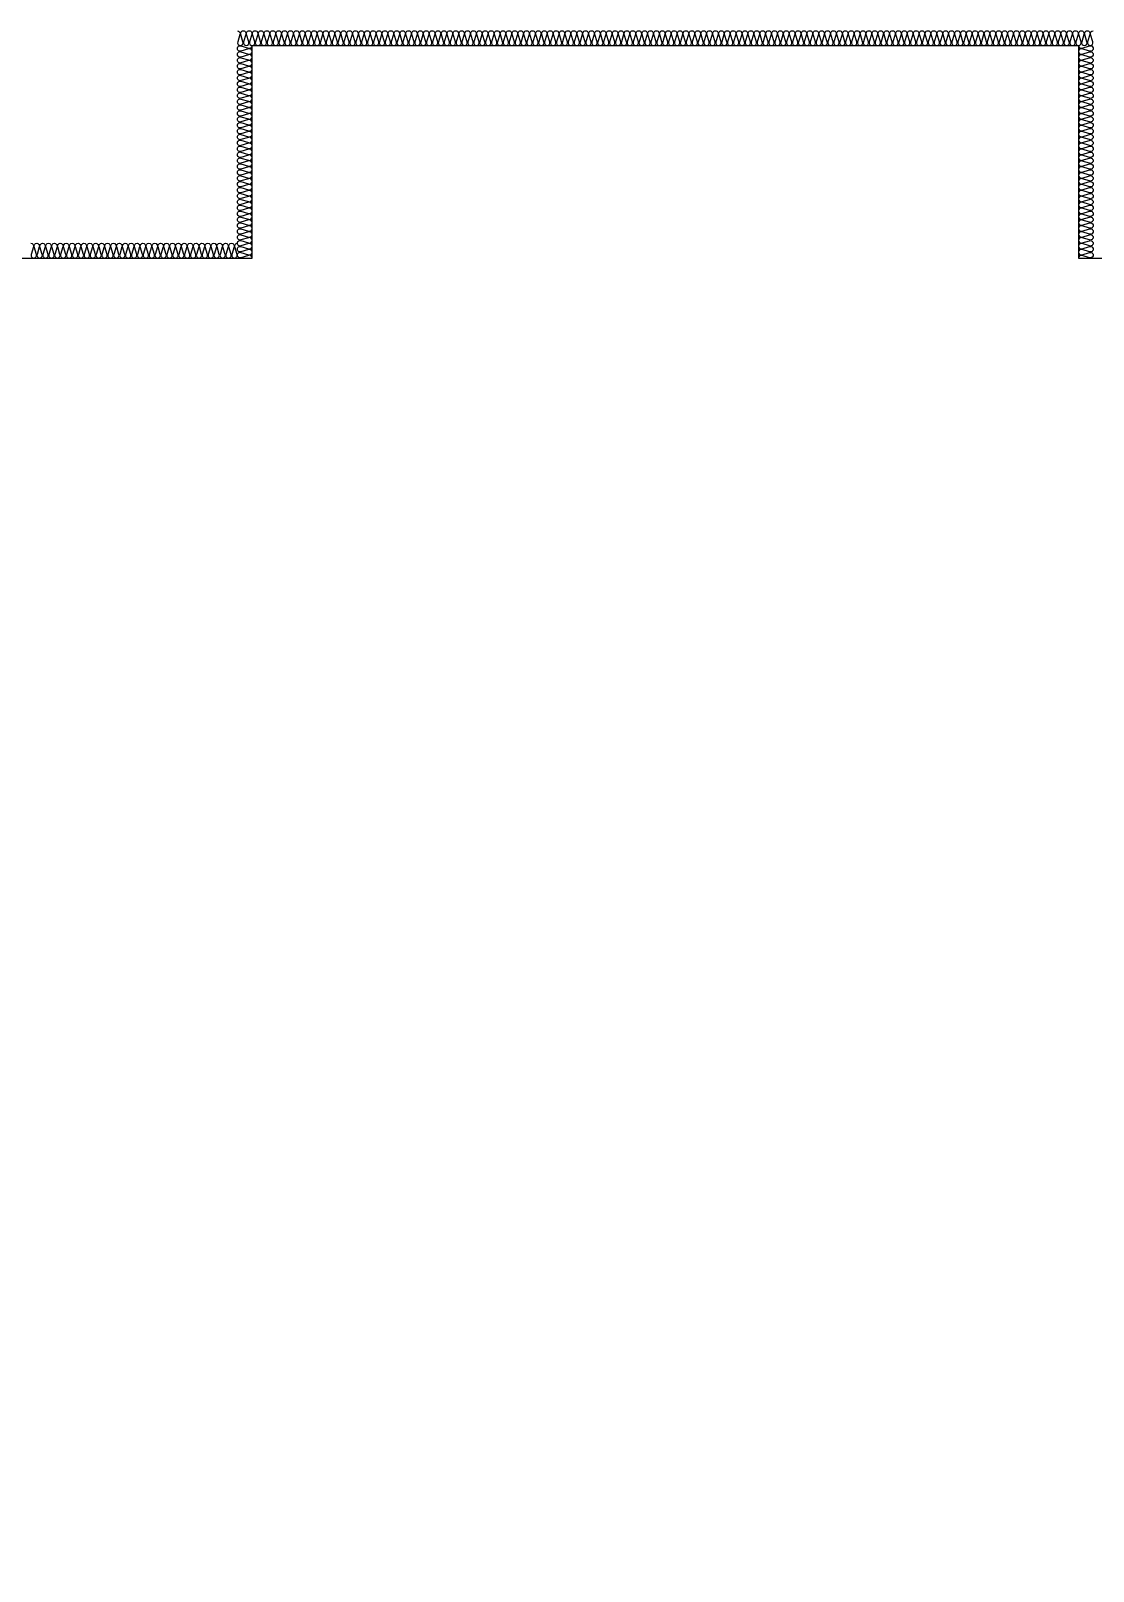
# Model space of a CAD drawing. Header units: millimetres. Extents: x 17311 to 801382, y -242618 to -104888.
# Drawn here: x 302311 to 305911, y -198279 to -193059 of the extents above; entities that cross this region are included whole.
import ezdxf

# ---------------------------------------------------------------- set-up
doc = ezdxf.new("R2010")
doc.units = ezdxf.units.MM
doc.header["$LTSCALE"] = 250
doc.layers.add('ISL', color=251, linetype='Continuous')

msp = doc.modelspace()

# ---------------------------------------------------------------- linework, layer by layer
at = {"layer": 'ISL'}
for points in [[(303010.7, -193059.5, -0.509039), (303019.5, -193071.6), (303011.8, -193097.4, 0.509267), (303020.7, -193109.5, 0.509267), (303029.5, -193097.4), (303021.8, -193071.6, -1.372593), (303039.5, -193071.6), (303031.8, -193097.4, 0.509267), (303040.7, -193109.5, 0.509267), (303049.5, -193097.4), (303041.8, -193071.6, -1.372593), (303059.5, -193071.6), (303051.8, -193097.4, 0.509267), (303060.7, -193109.5, 0.509267), (303069.5, -193097.4), (303061.8, -193071.6, -1.372593), (303079.5, -193071.6), (303071.8, -193097.4, 0.509267), (303080.7, -193109.5, 0.509267), (303089.5, -193097.4), (303081.8, -193071.6, -1.372593), (303099.5, -193071.6), (303091.8, -193097.4, 0.509267), (303100.7, -193109.5, 0.509267), (303109.5, -193097.4), (303101.8, -193071.6, -1.372593), (303119.5, -193071.6), (303111.8, -193097.4, 0.509267), (303120.7, -193109.5, 0.509267), (303129.5, -193097.4), (303121.8, -193071.6, -1.372593), (303139.5, -193071.6), (303131.8, -193097.4, 0.509267), (303140.7, -193109.5, 0.509267), (303149.5, -193097.4), (303141.8, -193071.6, -1.372593), (303159.5, -193071.6), (303151.8, -193097.4, 0.509267), (303160.7, -193109.5, 0.509267), (303169.5, -193097.4), (303161.8, -193071.6, -1.372593), (303179.5, -193071.6), (303171.8, -193097.4, 0.509267), (303180.7, -193109.5, 0.509267), (303189.5, -193097.4), (303181.8, -193071.6, -1.372593), (303199.5, -193071.6), (303191.8, -193097.4, 0.509267), (303200.7, -193109.5, 0.509267), (303209.5, -193097.4), (303201.8, -193071.6, -1.372593), (303219.5, -193071.6), (303211.8, -193097.4, 0.509267), (303220.7, -193109.5, 0.509267), (303229.5, -193097.4), (303221.8, -193071.6, -1.372593), (303239.5, -193071.6), (303231.8, -193097.4, 0.509267), (303240.7, -193109.5, 0.509267), (303249.5, -193097.4), (303241.8, -193071.6, -1.372593), (303259.5, -193071.6), (303251.8, -193097.4, 0.509267), (303260.7, -193109.5, 0.509267), (303269.5, -193097.4), (303261.8, -193071.6, -1.372593), (303279.5, -193071.6), (303271.8, -193097.4, 0.509267), (303280.7, -193109.5, 0.509267), (303289.5, -193097.4), (303281.8, -193071.6, -1.372593), (303299.5, -193071.6), (303291.8, -193097.4, 0.509267), (303300.7, -193109.5, 0.509267), (303309.5, -193097.4), (303301.8, -193071.6, -1.372593), (303319.5, -193071.6), (303311.8, -193097.4, 0.509267), (303320.7, -193109.5, 0.509267), (303329.5, -193097.4), (303321.8, -193071.6, -1.372593), (303339.5, -193071.6), (303331.8, -193097.4, 0.509267), (303340.7, -193109.5, 0.509267), (303349.5, -193097.4), (303341.8, -193071.6, -1.372593), (303359.5, -193071.6), (303351.8, -193097.4, 0.509267), (303360.7, -193109.5, 0.509267), (303369.5, -193097.4), (303361.8, -193071.6, -1.372593), (303379.5, -193071.6), (303371.8, -193097.4, 0.509267), (303380.7, -193109.5, 0.509267), (303389.5, -193097.4), (303381.8, -193071.6, -1.372593), (303399.5, -193071.6), (303391.8, -193097.4, 0.509267), (303400.7, -193109.5, 0.509267), (303409.5, -193097.4), (303401.8, -193071.6, -1.372593), (303419.5, -193071.6), (303411.8, -193097.4, 0.509267), (303420.7, -193109.5, 0.509267), (303429.5, -193097.4), (303421.8, -193071.6, -1.372593), (303439.5, -193071.6), (303431.8, -193097.4, 0.509267), (303440.7, -193109.5, 0.509267), (303449.5, -193097.4), (303441.8, -193071.6, -1.372593), (303459.5, -193071.6), (303451.8, -193097.4, 0.509267), (303460.7, -193109.5, 0.509267), (303469.5, -193097.4), (303461.8, -193071.6, -1.372593), (303479.5, -193071.6), (303471.8, -193097.4, 0.509267), (303480.7, -193109.5, 0.509267), (303489.5, -193097.4), (303481.8, -193071.6, -1.372593), (303499.5, -193071.6), (303491.8, -193097.4, 0.509267), (303500.7, -193109.5, 0.509267), (303509.5, -193097.4), (303501.8, -193071.6, -1.372593), (303519.5, -193071.6), (303511.8, -193097.4, 0.509267), (303520.7, -193109.5, 0.509267), (303529.5, -193097.4), (303521.8, -193071.6, -1.372593), (303539.5, -193071.6), (303531.8, -193097.4, 0.509267), (303540.7, -193109.5, 0.509267), (303549.5, -193097.4), (303541.8, -193071.6, -1.372593), (303559.5, -193071.6), (303551.8, -193097.4, 0.509267), (303560.7, -193109.5, 0.509267), (303569.5, -193097.4), (303561.8, -193071.6, -1.372593), (303579.5, -193071.6), (303571.8, -193097.4, 0.509267), (303580.7, -193109.5, 0.509267), (303589.5, -193097.4), (303581.8, -193071.6, -1.372593), (303599.5, -193071.6), (303591.8, -193097.4, 0.509267), (303600.7, -193109.5, 0.509267), (303609.5, -193097.4), (303601.8, -193071.6, -1.372593), (303619.5, -193071.6), (303611.8, -193097.4, 0.509267), (303620.7, -193109.5, 0.509267), (303629.5, -193097.4), (303621.8, -193071.6, -1.372593), (303639.5, -193071.6), (303631.8, -193097.4, 0.509267), (303640.7, -193109.5, 0.509267), (303649.5, -193097.4), (303641.8, -193071.6, -1.372593), (303659.5, -193071.6), (303651.8, -193097.4, 0.509267), (303660.7, -193109.5, 0.509267), (303669.5, -193097.4), (303661.8, -193071.6, -1.372593), (303679.5, -193071.6), (303671.8, -193097.4, 0.509267), (303680.7, -193109.5, 0.509267), (303689.5, -193097.4), (303681.8, -193071.6, -1.372593), (303699.5, -193071.6), (303691.8, -193097.4, 0.509267), (303700.7, -193109.5, 0.509267), (303709.5, -193097.4), (303701.8, -193071.6, -1.372593), (303719.5, -193071.6), (303711.8, -193097.4, 0.509267), (303720.7, -193109.5, 0.509267), (303729.5, -193097.4), (303721.8, -193071.6, -1.372593), (303739.5, -193071.6), (303731.8, -193097.4, 0.509267), (303740.7, -193109.5, 0.509267), (303749.5, -193097.4), (303741.8, -193071.6, -1.372593), (303759.5, -193071.6), (303751.8, -193097.4, 0.509267), (303760.7, -193109.5, 0.509267), (303769.5, -193097.4), (303761.8, -193071.6, -1.372593), (303779.5, -193071.6), (303771.8, -193097.4, 0.509267), (303780.7, -193109.5, 0.509267), (303789.5, -193097.4), (303781.8, -193071.6, -1.372593), (303799.5, -193071.6), (303791.8, -193097.4, 0.509267), (303800.7, -193109.5, 0.509267), (303809.5, -193097.4), (303801.8, -193071.6, -1.372593), (303819.5, -193071.6), (303811.8, -193097.4, 0.509267), (303820.7, -193109.5, 0.509267), (303829.5, -193097.4), (303821.8, -193071.6, -1.372593), (303839.5, -193071.6), (303831.8, -193097.4, 0.509267), (303840.7, -193109.5, 0.509267), (303849.5, -193097.4), (303841.8, -193071.6, -1.372593), (303859.5, -193071.6), (303851.8, -193097.4, 0.509267), (303860.7, -193109.5, 0.509267), (303869.5, -193097.4), (303861.8, -193071.6, -1.372593), (303879.5, -193071.6), (303871.8, -193097.4, 0.509267), (303880.7, -193109.5, 0.509267), (303889.5, -193097.4), (303881.8, -193071.6, -1.372593), (303899.5, -193071.6), (303891.8, -193097.4, 0.509267), (303900.7, -193109.5, 0.509267), (303909.5, -193097.4), (303901.8, -193071.6, -1.372593), (303919.5, -193071.6), (303911.8, -193097.4, 0.509267), (303920.7, -193109.5, 0.509267), (303929.5, -193097.4), (303921.8, -193071.6, -1.372593), (303939.5, -193071.6), (303931.8, -193097.4, 0.509267), (303940.7, -193109.5, 0.509267), (303949.5, -193097.4), (303941.8, -193071.6, -1.372593), (303959.5, -193071.6), (303951.8, -193097.4, 0.509267), (303960.7, -193109.5, 0.509267), (303969.5, -193097.4), (303961.8, -193071.6, -1.372593), (303979.5, -193071.6), (303971.8, -193097.4, 0.509267), (303980.7, -193109.5, 0.509267), (303989.5, -193097.4), (303981.8, -193071.6, -1.372593), (303999.5, -193071.6), (303991.8, -193097.4, 0.509267), (304000.7, -193109.5, 0.509267), (304009.5, -193097.4), (304001.8, -193071.6, -1.372593), (304019.5, -193071.6), (304011.8, -193097.4, 0.509267), (304020.7, -193109.5, 0.509267), (304029.5, -193097.4), (304021.8, -193071.6, -1.372593), (304039.5, -193071.6), (304031.8, -193097.4, 0.509267), (304040.7, -193109.5, 0.509267), (304049.5, -193097.4), (304041.8, -193071.6, -1.372593), (304059.5, -193071.6), (304051.8, -193097.4, 0.509267), (304060.7, -193109.5, 0.509267), (304069.5, -193097.4), (304061.8, -193071.6, -1.372593), (304079.5, -193071.6), (304071.8, -193097.4, 0.509267), (304080.7, -193109.5, 0.509267), (304089.5, -193097.4), (304081.8, -193071.6, -1.372593), (304099.5, -193071.6), (304091.8, -193097.4, 0.509267), (304100.7, -193109.5, 0.509267), (304109.5, -193097.4), (304101.8, -193071.6, -1.372593), (304119.5, -193071.6), (304111.8, -193097.4, 0.509267), (304120.7, -193109.5, 0.509267), (304129.5, -193097.4), (304121.8, -193071.6, -1.372593), (304139.5, -193071.6), (304131.8, -193097.4, 0.509267), (304140.7, -193109.5, 0.509267), (304149.5, -193097.4), (304141.8, -193071.6, -1.372593), (304159.5, -193071.6), (304151.8, -193097.4, 0.509267), (304160.7, -193109.5, 0.509267), (304169.5, -193097.4), (304161.8, -193071.6, -1.372593), (304179.5, -193071.6), (304171.8, -193097.4, 0.509267), (304180.7, -193109.5, 0.509267), (304189.5, -193097.4), (304181.8, -193071.6, -1.372593), (304199.5, -193071.6), (304191.8, -193097.4, 0.509267), (304200.7, -193109.5, 0.509267), (304209.5, -193097.4), (304201.8, -193071.6, -1.372593), (304219.5, -193071.6), (304211.8, -193097.4, 0.509267), (304220.7, -193109.5, 0.509267), (304229.5, -193097.4), (304221.8, -193071.6, -1.372593), (304239.5, -193071.6), (304231.8, -193097.4, 0.509267), (304240.7, -193109.5, 0.509267), (304249.5, -193097.4), (304241.8, -193071.6, -1.372593), (304259.5, -193071.6), (304251.8, -193097.4, 0.509267), (304260.7, -193109.5, 0.509267), (304269.5, -193097.4), (304261.8, -193071.6, -1.372593), (304279.5, -193071.6), (304271.8, -193097.4, 0.509267), (304280.7, -193109.5, 0.509267), (304289.5, -193097.4), (304281.8, -193071.6, -1.372593), (304299.5, -193071.6), (304291.8, -193097.4, 0.509267), (304300.7, -193109.5, 0.509267), (304309.5, -193097.4), (304301.8, -193071.6, -1.372593), (304319.5, -193071.6), (304311.8, -193097.4, 0.509267), (304320.7, -193109.5, 0.509267), (304329.5, -193097.4), (304321.8, -193071.6, -1.372593), (304339.5, -193071.6), (304331.8, -193097.4, 0.509267), (304340.7, -193109.5, 0.509267), (304349.5, -193097.4), (304341.8, -193071.6, -1.372593), (304359.5, -193071.6), (304351.8, -193097.4, 0.509267), (304360.7, -193109.5, 0.509267), (304369.5, -193097.4), (304361.8, -193071.6, -1.372593), (304379.5, -193071.6), (304371.8, -193097.4, 0.509267), (304380.7, -193109.5, 0.509267), (304389.5, -193097.4), (304381.8, -193071.6, -1.372593), (304399.5, -193071.6), (304391.8, -193097.4, 0.509267), (304400.7, -193109.5, 0.509267), (304409.5, -193097.4), (304401.8, -193071.6, -1.372593), (304419.5, -193071.6), (304411.8, -193097.4, 0.509267), (304420.7, -193109.5, 0.509267), (304429.5, -193097.4), (304421.8, -193071.6, -1.372593), (304439.5, -193071.6), (304431.8, -193097.4, 0.509267), (304440.7, -193109.5, 0.509267), (304449.5, -193097.4), (304441.8, -193071.6, -1.372593), (304459.5, -193071.6), (304451.8, -193097.4, 0.509267), (304460.7, -193109.5, 0.509267), (304469.5, -193097.4), (304461.8, -193071.6, -1.372593), (304479.5, -193071.6), (304471.8, -193097.4, 0.509267), (304480.7, -193109.5, 0.509267), (304489.5, -193097.4), (304481.8, -193071.6, -1.372593), (304499.5, -193071.6), (304491.8, -193097.4, 0.509267), (304500.7, -193109.5, 0.509267), (304509.5, -193097.4), (304501.8, -193071.6, -1.372593), (304519.5, -193071.6), (304511.8, -193097.4, 0.509267), (304520.7, -193109.5, 0.509267), (304529.5, -193097.4), (304521.8, -193071.6, -1.372593), (304539.5, -193071.6), (304531.8, -193097.4, 0.509267), (304540.7, -193109.5, 0.509267), (304549.5, -193097.4), (304541.8, -193071.6, -1.372593), (304559.5, -193071.6), (304551.8, -193097.4, 0.509267), (304560.7, -193109.5, 0.509267), (304569.5, -193097.4), (304561.8, -193071.6, -1.372593), (304579.5, -193071.6), (304571.8, -193097.4, 0.509267), (304580.7, -193109.5, 0.509267), (304589.5, -193097.4), (304581.8, -193071.6, -1.372593), (304599.5, -193071.6), (304591.8, -193097.4, 0.509267), (304600.7, -193109.5, 0.509267), (304609.5, -193097.4), (304601.8, -193071.6, -1.372593), (304619.5, -193071.6), (304611.8, -193097.4, 0.509267), (304620.7, -193109.5, 0.509267), (304629.5, -193097.4), (304621.8, -193071.6, -1.372593), (304639.5, -193071.6), (304631.8, -193097.4, 0.509267), (304640.7, -193109.5, 0.509267), (304649.5, -193097.4), (304641.8, -193071.6, -1.372593), (304659.5, -193071.6), (304651.8, -193097.4, 0.509267), (304660.7, -193109.5, 0.509267), (304669.5, -193097.4), (304661.8, -193071.6, -1.372593), (304679.5, -193071.6), (304671.8, -193097.4, 0.509267), (304680.7, -193109.5, 0.509267), (304689.5, -193097.4), (304681.8, -193071.6, -1.372593), (304699.5, -193071.6), (304691.8, -193097.4, 0.509267), (304700.7, -193109.5, 0.509267), (304709.5, -193097.4), (304701.8, -193071.6, -1.372593), (304719.5, -193071.6), (304711.8, -193097.4, 0.509267), (304720.7, -193109.5, 0.509267), (304729.5, -193097.4), (304721.8, -193071.6, -1.372593), (304739.5, -193071.6), (304731.8, -193097.4, 0.509267), (304740.7, -193109.5, 0.509267), (304749.5, -193097.4), (304741.8, -193071.6, -1.372593), (304759.5, -193071.6), (304751.8, -193097.4, 0.509267), (304760.7, -193109.5, 0.509267), (304769.5, -193097.4), (304761.8, -193071.6, -1.372593), (304779.5, -193071.6), (304771.8, -193097.4, 0.509267), (304780.7, -193109.5, 0.509267), (304789.5, -193097.4), (304781.8, -193071.6, -1.372593), (304799.5, -193071.6), (304791.8, -193097.4, 0.509267), (304800.7, -193109.5, 0.509267), (304809.5, -193097.4), (304801.8, -193071.6, -1.372593), (304819.5, -193071.6), (304811.8, -193097.4, 0.509267), (304820.7, -193109.5, 0.509267), (304829.5, -193097.4), (304821.8, -193071.6, -1.372593), (304839.5, -193071.6), (304831.8, -193097.4, 0.509267), (304840.7, -193109.5, 0.509267), (304849.5, -193097.4), (304841.8, -193071.6, -1.372593), (304859.5, -193071.6), (304851.8, -193097.4, 0.509267), (304860.7, -193109.5, 0.509267), (304869.5, -193097.4), (304861.8, -193071.6, -1.372593), (304879.5, -193071.6), (304871.8, -193097.4, 0.509267), (304880.7, -193109.5, 0.509267), (304889.5, -193097.4), (304881.8, -193071.6, -1.372593), (304899.5, -193071.6), (304891.8, -193097.4, 0.509267), (304900.7, -193109.5, 0.509267), (304909.5, -193097.4), (304901.8, -193071.6, -1.372593), (304919.5, -193071.6), (304911.8, -193097.4, 0.509267), (304920.7, -193109.5, 0.509267), (304929.5, -193097.4), (304921.8, -193071.6, -1.372593), (304939.5, -193071.6), (304931.8, -193097.4, 0.509267), (304940.7, -193109.5, 0.509267), (304949.5, -193097.4), (304941.8, -193071.6, -1.372593), (304959.5, -193071.6), (304951.8, -193097.4, 0.509267), (304960.7, -193109.5, 0.509267), (304969.5, -193097.4), (304961.8, -193071.6, -1.372593), (304979.5, -193071.6), (304971.8, -193097.4, 0.509267), (304980.7, -193109.5, 0.509267), (304989.5, -193097.4), (304981.8, -193071.6, -1.372593), (304999.5, -193071.6), (304991.8, -193097.4, 0.509267), (305000.7, -193109.5, 0.509267), (305009.5, -193097.4), (305001.8, -193071.6, -1.372593), (305019.5, -193071.6), (305011.8, -193097.4, 0.509267), (305020.7, -193109.5, 0.509267), (305029.5, -193097.4), (305021.8, -193071.6, -1.372593), (305039.5, -193071.6), (305031.8, -193097.4, 0.509267), (305040.7, -193109.5, 0.509267), (305049.5, -193097.4), (305041.8, -193071.6, -1.372593), (305059.5, -193071.6), (305051.8, -193097.4, 0.509267), (305060.7, -193109.5, 0.509267), (305069.5, -193097.4), (305061.8, -193071.6, -1.372593), (305079.5, -193071.6), (305071.8, -193097.4, 0.509267), (305080.7, -193109.5, 0.509267), (305089.5, -193097.4), (305081.8, -193071.6, -1.372593), (305099.5, -193071.6), (305091.8, -193097.4, 0.509267), (305100.7, -193109.5, 0.509267), (305109.5, -193097.4), (305101.8, -193071.6, -1.372593), (305119.5, -193071.6), (305111.8, -193097.4, 0.509267), (305120.7, -193109.5, 0.509267), (305129.5, -193097.4), (305121.8, -193071.6, -1.372593), (305139.5, -193071.6), (305131.8, -193097.4, 0.509267), (305140.7, -193109.5, 0.509267), (305149.5, -193097.4), (305141.8, -193071.6, -1.372593), (305159.5, -193071.6), (305151.8, -193097.4, 0.509267), (305160.7, -193109.5, 0.509267), (305169.5, -193097.4), (305161.8, -193071.6, -1.372593), (305179.5, -193071.6), (305171.8, -193097.4, 0.509267), (305180.7, -193109.5, 0.509267), (305189.5, -193097.4), (305181.8, -193071.6, -1.372593), (305199.5, -193071.6), (305191.8, -193097.4, 0.509267), (305200.7, -193109.5, 0.509267), (305209.5, -193097.4), (305201.8, -193071.6, -1.372593), (305219.5, -193071.6), (305211.8, -193097.4, 0.509267), (305220.7, -193109.5, 0.509267), (305229.5, -193097.4), (305221.8, -193071.6, -1.372593), (305239.5, -193071.6), (305231.8, -193097.4, 0.509267), (305240.7, -193109.5, 0.509267), (305249.5, -193097.4), (305241.8, -193071.6, -1.372593), (305259.5, -193071.6), (305251.8, -193097.4, 0.509267), (305260.7, -193109.5, 0.509267), (305269.5, -193097.4), (305261.8, -193071.6, -1.372593), (305279.5, -193071.6), (305271.8, -193097.4, 0.509267), (305280.7, -193109.5, 0.509267), (305289.5, -193097.4), (305281.8, -193071.6, -1.372593), (305299.5, -193071.6), (305291.8, -193097.4, 0.509267), (305300.7, -193109.5, 0.509267), (305309.5, -193097.4), (305301.8, -193071.6, -1.372593), (305319.5, -193071.6), (305311.8, -193097.4, 0.509267), (305320.7, -193109.5, 0.509267), (305329.5, -193097.4), (305321.8, -193071.6, -1.372593), (305339.5, -193071.6), (305331.8, -193097.4, 0.509267), (305340.7, -193109.5, 0.509267), (305349.5, -193097.4), (305341.8, -193071.6, -1.372593), (305359.5, -193071.6), (305351.8, -193097.4, 0.509267), (305360.7, -193109.5, 0.509267), (305369.5, -193097.4), (305361.8, -193071.6, -1.372593), (305379.5, -193071.6), (305371.8, -193097.4, 0.509267), (305380.7, -193109.5, 0.509267), (305389.5, -193097.4), (305381.8, -193071.6, -1.372593), (305399.5, -193071.6), (305391.8, -193097.4, 0.509267), (305400.7, -193109.5, 0.509267), (305409.5, -193097.4), (305401.8, -193071.6, -1.372593), (305419.5, -193071.6), (305411.8, -193097.4, 0.509267), (305420.7, -193109.5, 0.509267), (305429.5, -193097.4), (305421.8, -193071.6, -1.372593), (305439.5, -193071.6), (305431.8, -193097.4, 0.509267), (305440.7, -193109.5, 0.509267), (305449.5, -193097.4), (305441.8, -193071.6, -1.372593), (305459.5, -193071.6), (305451.8, -193097.4, 0.509267), (305460.7, -193109.5, 0.509267), (305469.5, -193097.4), (305461.8, -193071.6, -1.372593), (305479.5, -193071.6), (305471.8, -193097.4, 0.509267), (305480.7, -193109.5, 0.509267), (305489.5, -193097.4), (305481.8, -193071.6, -1.372593), (305499.5, -193071.6), (305491.8, -193097.4, 0.509267), (305500.7, -193109.5, 0.509267), (305509.5, -193097.4), (305501.8, -193071.6, -1.372593), (305519.5, -193071.6), (305511.8, -193097.4, 0.509267), (305520.7, -193109.5, 0.509267), (305529.5, -193097.4), (305521.8, -193071.6, -1.372593), (305539.5, -193071.6), (305531.8, -193097.4, 0.509267), (305540.7, -193109.5, 0.509267), (305549.5, -193097.4), (305541.8, -193071.6, -1.372593), (305559.5, -193071.6), (305551.8, -193097.4, 0.509267), (305560.7, -193109.5, 0.509267), (305569.5, -193097.4), (305561.8, -193071.6, -1.372593), (305579.5, -193071.6), (305571.8, -193097.4, 0.509267), (305580.7, -193109.5, 0.509267), (305589.5, -193097.4), (305581.8, -193071.6, -1.372593), (305599.5, -193071.6), (305591.8, -193097.4, 0.509267), (305600.7, -193109.5, 0.509267), (305609.5, -193097.4), (305601.8, -193071.6, -1.372593), (305619.5, -193071.6), (305611.8, -193097.4, 0.509267), (305620.7, -193109.5, 0.509267), (305629.5, -193097.4), (305621.8, -193071.6, -1.372593), (305639.5, -193071.6), (305631.8, -193097.4, 0.509267), (305640.7, -193109.5, 0.509267), (305649.5, -193097.4), (305641.8, -193071.6, -1.372593), (305659.5, -193071.6), (305651.8, -193097.4, 0.509267), (305660.7, -193109.5, 0.509267), (305669.5, -193097.4), (305661.8, -193071.6, -1.372593), (305679.5, -193071.6), (305671.8, -193097.4, 0.509267), (305680.7, -193109.5, 0.509267), (305689.5, -193097.4), (305681.8, -193071.6, -1.372593), (305699.5, -193071.6), (305691.8, -193097.4, 0.509267), (305700.7, -193109.5, 0.509267), (305709.5, -193097.4), (305701.8, -193071.6, -1.372593), (305719.5, -193071.6), (305711.8, -193097.4, 0.509267), (305720.7, -193109.5, 0.509267), (305729.5, -193097.4), (305721.8, -193071.6, -1.372593), (305739.5, -193071.6), (305731.8, -193097.4, 0.509267), (305740.7, -193109.5, 0.509267), (305749.5, -193097.4), (305741.8, -193071.6, -1.372593), (305759.5, -193071.6), (305751.8, -193097.4, 0.509267), (305760.7, -193109.5, 0.509267), (305769.5, -193097.4), (305761.8, -193071.6, -1.372593), (305779.5, -193071.6), (305771.8, -193097.4, 0.509267), (305780.7, -193109.5, 0.509267), (305789.5, -193097.4), (305781.8, -193071.6, -1.372593), (305799.5, -193071.6), (305791.8, -193097.4, 0.509267), (305800.7, -193109.5, 0.509267), (305809.5, -193097.4), (305801.8, -193071.6, -1.372593), (305819.5, -193071.6), (305811.8, -193097.4, 0.509267), (305820.7, -193109.5, 0.509267), (305829.5, -193097.4), (305821.8, -193071.6, -1.372593), (305839.5, -193071.6), (305831.8, -193097.4, 0.509267), (305840.7, -193109.5, 0.509267), (305849.5, -193097.4), (305841.8, -193071.6, -1.372593), (305859.5, -193071.6), (305851.8, -193097.4, 0.509267), (305860.7, -193109.5, 0.509267), (305869.5, -193097.4), (305861.8, -193071.6, -1.372593), (305879.5, -193071.6), (305871.8, -193097.4, 0.509267), (305880.7, -193109.5, 0.509267), (305889.5, -193097.4), (305881.8, -193071.6, -1.372593), (305899.5, -193071.6), (305891.8, -193097.4, 0.509267), (305900.7, -193109.5, 0.509267), (305909.5, -193097.4), (305901.8, -193071.6, -0.508361), (305910.7, -193059.5)], [(303060.7, -193829.5, 0.509267), (303048.5, -193820.6), (303022.8, -193828.3, -1.372593), (303022.8, -193810.6), (303048.5, -193818.3, 0.509267), (303060.7, -193809.5, 0.509267), (303048.5, -193800.6), (303022.8, -193808.3, -1.372593), (303022.8, -193790.6), (303048.5, -193798.3, 0.509267), (303060.7, -193789.5, 0.509267), (303048.5, -193780.6), (303022.8, -193788.3, -1.372593), (303022.8, -193770.6), (303048.5, -193778.3, 0.509267), (303060.7, -193769.5, 0.509267), (303048.5, -193760.6), (303022.8, -193768.3, -1.372593), (303022.8, -193750.6), (303048.5, -193758.3, 0.509267), (303060.7, -193749.5, 0.509267), (303048.5, -193740.6), (303022.8, -193748.3, -1.372593), (303022.8, -193730.6), (303048.5, -193738.3, 0.509267), (303060.7, -193729.5, 0.509267), (303048.5, -193720.6), (303022.8, -193728.3, -1.372593), (303022.8, -193710.6), (303048.5, -193718.3, 0.509267), (303060.7, -193709.5, 0.509267), (303048.5, -193700.6), (303022.8, -193708.3, -1.372593), (303022.8, -193690.6), (303048.5, -193698.3, 0.509267), (303060.7, -193689.5, 0.509267), (303048.5, -193680.6), (303022.8, -193688.3, -1.372593), (303022.8, -193670.6), (303048.5, -193678.3, 0.509267), (303060.7, -193669.5, 0.509267), (303048.5, -193660.6), (303022.8, -193668.3, -1.372593), (303022.8, -193650.6), (303048.5, -193658.3, 0.509267), (303060.7, -193649.5, 0.509267), (303048.5, -193640.6), (303022.8, -193648.3, -1.372593), (303022.8, -193630.6), (303048.5, -193638.3, 0.509267), (303060.7, -193629.5, 0.509267), (303048.5, -193620.6), (303022.8, -193628.3, -1.372593), (303022.8, -193610.6), (303048.5, -193618.3, 0.509267), (303060.7, -193609.5, 0.509267), (303048.5, -193600.6), (303022.8, -193608.3, -1.372593), (303022.8, -193590.6), (303048.5, -193598.3, 0.509267), (303060.7, -193589.5, 0.509267), (303048.5, -193580.6), (303022.8, -193588.3, -1.372593), (303022.8, -193570.6), (303048.5, -193578.3, 0.509267), (303060.7, -193569.5, 0.509267), (303048.5, -193560.6), (303022.8, -193568.3, -1.372593), (303022.8, -193550.6), (303048.5, -193558.3, 0.509267), (303060.7, -193549.5, 0.509267), (303048.5, -193540.6), (303022.8, -193548.3, -1.372593), (303022.8, -193530.6), (303048.5, -193538.3, 0.509267), (303060.7, -193529.5, 0.509267), (303048.5, -193520.6), (303022.8, -193528.3, -1.372593), (303022.8, -193510.6), (303048.5, -193518.3, 0.509267), (303060.7, -193509.5, 0.509267), (303048.5, -193500.6), (303022.8, -193508.3, -1.372593), (303022.8, -193490.6), (303048.5, -193498.3, 0.509267), (303060.7, -193489.5, 0.509267), (303048.5, -193480.6), (303022.8, -193488.3, -1.372593), (303022.8, -193470.6), (303048.5, -193478.3, 0.509267), (303060.7, -193469.5, 0.509267), (303048.5, -193460.6), (303022.8, -193468.3, -1.372593), (303022.8, -193450.6), (303048.5, -193458.3, 0.509267), (303060.7, -193449.5, 0.509267), (303048.5, -193440.6), (303022.8, -193448.3, -1.372593), (303022.8, -193430.6), (303048.5, -193438.3, 0.509267), (303060.7, -193429.5, 0.509267), (303048.5, -193420.6), (303022.8, -193428.3, -1.372593), (303022.8, -193410.6), (303048.5, -193418.3, 0.509267), (303060.7, -193409.5, 0.509267), (303048.5, -193400.6), (303022.8, -193408.3, -1.372593), (303022.8, -193390.6), (303048.5, -193398.3, 0.509267), (303060.7, -193389.5, 0.509267), (303048.5, -193380.6), (303022.8, -193388.3, -1.372593), (303022.8, -193370.6), (303048.5, -193378.3, 0.509267), (303060.7, -193369.5, 0.509267), (303048.5, -193360.6), (303022.8, -193368.3, -1.372593), (303022.8, -193350.6), (303048.5, -193358.3, 0.509267), (303060.7, -193349.5, 0.509267), (303048.5, -193340.6), (303022.8, -193348.3, -1.372593), (303022.8, -193330.6), (303048.5, -193338.3, 0.509267), (303060.7, -193329.5, 0.509267), (303048.5, -193320.6), (303022.8, -193328.3, -1.372593), (303022.8, -193310.6), (303048.5, -193318.3, 0.509267), (303060.7, -193309.5, 0.509267), (303048.5, -193300.6), (303022.8, -193308.3, -1.372593), (303022.8, -193290.6), (303048.5, -193298.3, 0.509267), (303060.7, -193289.5, 0.509267), (303048.5, -193280.6), (303022.8, -193288.3, -1.372593), (303022.8, -193270.6), (303048.5, -193278.3, 0.509267), (303060.7, -193269.5, 0.509267), (303048.5, -193260.6), (303022.8, -193268.3, -1.372593), (303022.8, -193250.6), (303048.5, -193258.3, 0.509267), (303060.7, -193249.5, 0.509267), (303048.5, -193240.6), (303022.8, -193248.3, -1.372593), (303022.8, -193230.6), (303048.5, -193238.3, 0.509267), (303060.7, -193229.5, 0.509267), (303048.5, -193220.6), (303022.8, -193228.3, -1.372593), (303022.8, -193210.6), (303048.5, -193218.3, 0.509267), (303060.7, -193209.5, 0.509267), (303048.5, -193200.6), (303022.8, -193208.3, -1.372593), (303022.8, -193190.6), (303048.5, -193198.3, 0.509267), (303060.7, -193189.5, 0.509267), (303048.5, -193180.6), (303022.8, -193188.3, -1.372593), (303022.8, -193170.6), (303048.5, -193178.3, 0.509267), (303060.7, -193169.5, 0.509267), (303048.5, -193160.6), (303022.8, -193168.3, -1.372593), (303022.8, -193150.6), (303048.5, -193158.3, 0.509267), (303060.7, -193149.5, 0.509267), (303048.5, -193140.6), (303022.8, -193148.3, -1.372593), (303022.8, -193130.6), (303048.5, -193138.3, 0.509267), (303060.7, -193129.5, 0.509267), (303048.5, -193120.6), (303022.8, -193128.3, -1.372593), (303022.8, -193110.6), (303048.5, -193118.3, 0.509267), (303060.7, -193109.5)], [(305860.7, -193109.5, 0.509267), (305872.8, -193118.3), (305898.5, -193110.7, -1.372593), (305898.5, -193128.3), (305872.8, -193120.7, 0.509267), (305860.7, -193129.5, 0.509267), (305872.8, -193138.3), (305898.5, -193130.7, -1.372593), (305898.5, -193148.3), (305872.8, -193140.7, 0.509267), (305860.7, -193149.5, 0.509267), (305872.8, -193158.3), (305898.5, -193150.7, -1.372593), (305898.5, -193168.3), (305872.8, -193160.7, 0.509267), (305860.7, -193169.5, 0.509267), (305872.8, -193178.3), (305898.5, -193170.7, -1.372593), (305898.5, -193188.3), (305872.8, -193180.7, 0.509267), (305860.7, -193189.5, 0.509267), (305872.8, -193198.3), (305898.5, -193190.7, -1.372593), (305898.5, -193208.3), (305872.8, -193200.7, 0.509267), (305860.7, -193209.5, 0.509267), (305872.8, -193218.3), (305898.5, -193210.7, -1.372593), (305898.5, -193228.3), (305872.8, -193220.7, 0.509267), (305860.7, -193229.5, 0.509267), (305872.8, -193238.3), (305898.5, -193230.7, -1.372593), (305898.5, -193248.3), (305872.8, -193240.7, 0.509267), (305860.7, -193249.5, 0.509267), (305872.8, -193258.3), (305898.5, -193250.7, -1.372593), (305898.5, -193268.3), (305872.8, -193260.7, 0.509267), (305860.7, -193269.5, 0.509267), (305872.8, -193278.3), (305898.5, -193270.7, -1.372593), (305898.5, -193288.3), (305872.8, -193280.7, 0.509267), (305860.7, -193289.5, 0.509267), (305872.8, -193298.3), (305898.5, -193290.7, -1.372593), (305898.5, -193308.3), (305872.8, -193300.7, 0.509267), (305860.7, -193309.5, 0.509267), (305872.8, -193318.3), (305898.5, -193310.7, -1.372593), (305898.5, -193328.3), (305872.8, -193320.7, 0.509267), (305860.7, -193329.5, 0.509267), (305872.8, -193338.3), (305898.5, -193330.7, -1.372593), (305898.5, -193348.3), (305872.8, -193340.7, 0.509267), (305860.7, -193349.5, 0.509267), (305872.8, -193358.3), (305898.5, -193350.7, -1.372593), (305898.5, -193368.3), (305872.8, -193360.7, 0.509267), (305860.7, -193369.5, 0.509267), (305872.8, -193378.3), (305898.5, -193370.7, -1.372593), (305898.5, -193388.3), (305872.8, -193380.7, 0.509267), (305860.7, -193389.5, 0.509267), (305872.8, -193398.3), (305898.5, -193390.7, -1.372593), (305898.5, -193408.3), (305872.8, -193400.7, 0.509267), (305860.7, -193409.5, 0.509267), (305872.8, -193418.3), (305898.5, -193410.7, -1.372593), (305898.5, -193428.3), (305872.8, -193420.7, 0.509267), (305860.7, -193429.5, 0.509267), (305872.8, -193438.3), (305898.5, -193430.7, -1.372593), (305898.5, -193448.3), (305872.8, -193440.7, 0.509267), (305860.7, -193449.5, 0.509267), (305872.8, -193458.3), (305898.5, -193450.7, -1.372593), (305898.5, -193468.3), (305872.8, -193460.7, 0.509267), (305860.7, -193469.5, 0.509267), (305872.8, -193478.3), (305898.5, -193470.7, -1.372593), (305898.5, -193488.3), (305872.8, -193480.7, 0.509267), (305860.7, -193489.5, 0.509267), (305872.8, -193498.3), (305898.5, -193490.7, -1.372593), (305898.5, -193508.3), (305872.8, -193500.7, 0.509267), (305860.7, -193509.5, 0.509267), (305872.8, -193518.3), (305898.5, -193510.7, -1.372593), (305898.5, -193528.3), (305872.8, -193520.7, 0.509267), (305860.7, -193529.5, 0.509267), (305872.8, -193538.3), (305898.5, -193530.7, -1.372593), (305898.5, -193548.3), (305872.8, -193540.7, 0.509267), (305860.7, -193549.5, 0.509267), (305872.8, -193558.3), (305898.5, -193550.7, -1.372593), (305898.5, -193568.3), (305872.8, -193560.7, 0.509267), (305860.7, -193569.5, 0.509267), (305872.8, -193578.3), (305898.5, -193570.7, -1.372593), (305898.5, -193588.3), (305872.8, -193580.7, 0.509267), (305860.7, -193589.5, 0.509267), (305872.8, -193598.3), (305898.5, -193590.7, -1.372593), (305898.5, -193608.3), (305872.8, -193600.7, 0.509267), (305860.7, -193609.5, 0.509267), (305872.8, -193618.3), (305898.5, -193610.7, -1.372593), (305898.5, -193628.3), (305872.8, -193620.7, 0.509267), (305860.7, -193629.5, 0.509267), (305872.8, -193638.3), (305898.5, -193630.7, -1.372593), (305898.5, -193648.3), (305872.8, -193640.7, 0.509267), (305860.7, -193649.5, 0.509267), (305872.8, -193658.3), (305898.5, -193650.7, -1.372593), (305898.5, -193668.3), (305872.8, -193660.7, 0.509267), (305860.7, -193669.5, 0.509267), (305872.8, -193678.3), (305898.5, -193670.7, -1.372593), (305898.5, -193688.3), (305872.8, -193680.7, 0.509267), (305860.7, -193689.5, 0.509267), (305872.8, -193698.3), (305898.5, -193690.7, -1.372593), (305898.5, -193708.3), (305872.8, -193700.7, 0.509267), (305860.7, -193709.5, 0.509267), (305872.8, -193718.3), (305898.5, -193710.7, -1.372593), (305898.5, -193728.3), (305872.8, -193720.7, 0.509267), (305860.7, -193729.5, 0.509267), (305872.8, -193738.3), (305898.5, -193730.7, -1.372593), (305898.5, -193748.3), (305872.8, -193740.7, 0.509267), (305860.7, -193749.5, 0.509267), (305872.8, -193758.3), (305898.5, -193750.7, -1.372593), (305898.5, -193768.3), (305872.8, -193760.7, 0.509267), (305860.7, -193769.5, 0.509267), (305872.8, -193778.3), (305898.5, -193770.7, -1.372593), (305898.5, -193788.3), (305872.8, -193780.7, 0.509267), (305860.7, -193789.5, 0.509267), (305872.8, -193798.3), (305898.5, -193790.7, -1.372593), (305898.5, -193808.3), (305872.8, -193800.7, 0.509267), (305860.7, -193809.5, 0.509267), (305872.8, -193818.3), (305898.5, -193810.7, -1.372593), (305898.5, -193828.3), (305872.8, -193820.7, 0.509267), (305860.7, -193829.5)], [(302310.7, -193779.5, -0.509267), (302319.5, -193791.6), (302311.8, -193817.4, 1.372593), (302329.5, -193817.4), (302321.8, -193791.6, -0.509267), (302330.7, -193779.5, -0.509267), (302339.5, -193791.6), (302331.8, -193817.4, 1.372593), (302349.5, -193817.4), (302341.8, -193791.6, -0.509267), (302350.7, -193779.5, -0.509267), (302359.5, -193791.6), (302351.8, -193817.4, 1.372593), (302369.5, -193817.4), (302361.8, -193791.6, -0.509267), (302370.7, -193779.5, -0.509267), (302379.5, -193791.6), (302371.8, -193817.4, 1.372593), (302389.5, -193817.4), (302381.8, -193791.6, -0.509267), (302390.7, -193779.5, -0.509267), (302399.5, -193791.6), (302391.8, -193817.4, 1.372593), (302409.5, -193817.4), (302401.8, -193791.6, -0.509267), (302410.7, -193779.5, -0.509267), (302419.5, -193791.6), (302411.8, -193817.4, 1.372593), (302429.5, -193817.4), (302421.8, -193791.6, -0.509267), (302430.7, -193779.5, -0.509267), (302439.5, -193791.6), (302431.8, -193817.4, 1.372593), (302449.5, -193817.4), (302441.8, -193791.6, -0.509267), (302450.7, -193779.5, -0.509267), (302459.5, -193791.6), (302451.8, -193817.4, 1.372593), (302469.5, -193817.4), (302461.8, -193791.6, -0.509267), (302470.7, -193779.5, -0.509267), (302479.5, -193791.6), (302471.8, -193817.4, 1.372593), (302489.5, -193817.4), (302481.8, -193791.6, -0.509267), (302490.7, -193779.5, -0.509267), (302499.5, -193791.6), (302491.8, -193817.4, 1.372593), (302509.5, -193817.4), (302501.8, -193791.6, -0.509267), (302510.7, -193779.5, -0.509267), (302519.5, -193791.6), (302511.8, -193817.4, 1.372593), (302529.5, -193817.4), (302521.8, -193791.6, -0.509267), (302530.7, -193779.5, -0.509267), (302539.5, -193791.6), (302531.8, -193817.4, 1.372593), (302549.5, -193817.4), (302541.8, -193791.6, -0.509267), (302550.7, -193779.5, -0.509267), (302559.5, -193791.6), (302551.8, -193817.4, 1.372593), (302569.5, -193817.4), (302561.8, -193791.6, -0.509267), (302570.7, -193779.5, -0.509267), (302579.5, -193791.6), (302571.8, -193817.4, 1.372593), (302589.5, -193817.4), (302581.8, -193791.6, -0.509267), (302590.7, -193779.5, -0.509267), (302599.5, -193791.6), (302591.8, -193817.4, 1.372593), (302609.5, -193817.4), (302601.8, -193791.6, -0.509267), (302610.7, -193779.5, -0.509267), (302619.5, -193791.6), (302611.8, -193817.4, 1.372593), (302629.5, -193817.4), (302621.8, -193791.6, -0.509267), (302630.7, -193779.5, -0.509267), (302639.5, -193791.6), (302631.8, -193817.4, 1.372593), (302649.5, -193817.4), (302641.8, -193791.6, -0.509267), (302650.7, -193779.5, -0.509267), (302659.5, -193791.6), (302651.8, -193817.4, 1.372593), (302669.5, -193817.4), (302661.8, -193791.6, -0.509267), (302670.7, -193779.5, -0.509267), (302679.5, -193791.6), (302671.8, -193817.4, 1.372593), (302689.5, -193817.4), (302681.8, -193791.6, -0.509267), (302690.7, -193779.5, -0.509267), (302699.5, -193791.6), (302691.8, -193817.4, 1.372593), (302709.5, -193817.4), (302701.8, -193791.6, -0.509267), (302710.7, -193779.5, -0.509267), (302719.5, -193791.6), (302711.8, -193817.4, 1.372593), (302729.5, -193817.4), (302721.8, -193791.6, -0.509267), (302730.7, -193779.5, -0.509267), (302739.5, -193791.6), (302731.8, -193817.4, 1.372593), (302749.5, -193817.4), (302741.8, -193791.6, -0.509267), (302750.7, -193779.5, -0.509267), (302759.5, -193791.6), (302751.8, -193817.4, 1.372593), (302769.5, -193817.4), (302761.8, -193791.6, -0.509267), (302770.7, -193779.5, -0.509267), (302779.5, -193791.6), (302771.8, -193817.4, 1.372593), (302789.5, -193817.4), (302781.8, -193791.6, -0.509267), (302790.7, -193779.5, -0.509267), (302799.5, -193791.6), (302791.8, -193817.4, 1.372593), (302809.5, -193817.4), (302801.8, -193791.6, -0.509267), (302810.7, -193779.5, -0.509267), (302819.5, -193791.6), (302811.8, -193817.4, 1.372593), (302829.5, -193817.4), (302821.8, -193791.6, -0.509267), (302830.7, -193779.5, -0.509267), (302839.5, -193791.6), (302831.8, -193817.4, 1.372593), (302849.5, -193817.4), (302841.8, -193791.6, -0.509267), (302850.7, -193779.5, -0.509267), (302859.5, -193791.6), (302851.8, -193817.4, 1.372593), (302869.5, -193817.4), (302861.8, -193791.6, -0.509267), (302870.7, -193779.5, -0.509267), (302879.5, -193791.6), (302871.8, -193817.4, 1.372593), (302889.5, -193817.4), (302881.8, -193791.6, -0.509267), (302890.7, -193779.5, -0.509267), (302899.5, -193791.6), (302891.8, -193817.4, 1.372593), (302909.5, -193817.4), (302901.8, -193791.6, -0.509267), (302910.7, -193779.5, -0.509267), (302919.5, -193791.6), (302911.8, -193817.4, 1.372593), (302929.5, -193817.4), (302921.8, -193791.6, -0.509267), (302930.7, -193779.5, -0.509267), (302939.5, -193791.6), (302931.8, -193817.4, 1.372593), (302949.5, -193817.4), (302941.8, -193791.6, -0.509267), (302950.7, -193779.5, -0.509267), (302959.5, -193791.6), (302951.8, -193817.4, 1.372593), (302969.5, -193817.4), (302961.8, -193791.6, -0.509267), (302970.7, -193779.5, -0.509267), (302979.5, -193791.6), (302971.8, -193817.4, 1.372593), (302989.5, -193817.4), (302981.8, -193791.6, -0.509267), (302990.7, -193779.5, -0.509267), (302999.5, -193791.6), (302991.8, -193817.4, 1.372593), (303009.5, -193817.4), (303001.8, -193791.6, -0.509267), (303010.7, -193779.5)]]:
    msp.add_lwpolyline(points, format="xyb", dxfattribs=at)
msp.add_lwpolyline([(295060.7, -198279.5), (295110.7, -198279.5), (295110.7, -193829.5), (295610.7, -193829.5), (295610.7, -193109.5), (298660.7, -193109.5), (298660.7, -193829.5), (299460.7, -193829.5), (299460.7, -193109.5), (302260.7, -193109.5), (302260.7, -193829.5), (303060.7, -193829.5), (303060.7, -193109.5), (305860.7, -193109.5), (305860.7, -193829.5), (306660.7, -193829.5), (306660.7, -193109.5), (309460.7, -193109.5), (309460.7, -193829.5), (310260.7, -193829.5)], dxfattribs=at)

doc.saveas('drawing.dxf')
